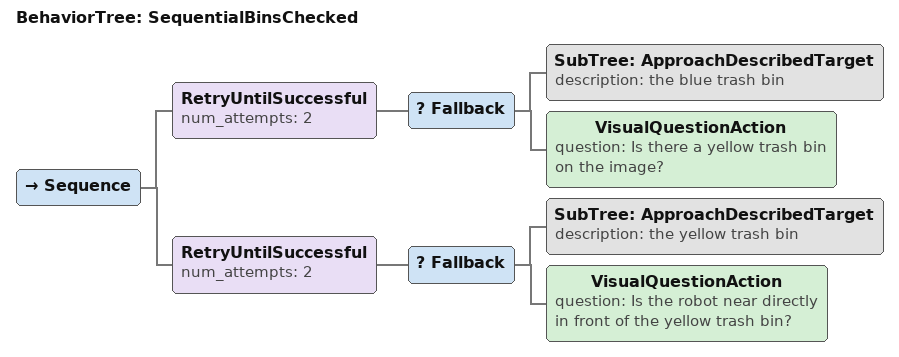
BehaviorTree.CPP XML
<?xml version="1.0"?>
<root BTCPP_format="4">
    <BehaviorTree ID="SequentialBinsChecked">
      <Sequence>
        <RetryUntilSuccessful num_attempts="2">
          <Fallback>
            <SubTree ID="ApproachDescribedTarget" description="the blue trash bin"/>
            <VisualQuestionAction question="Is there a yellow trash bin on the image?"/>
          </Fallback>
        </RetryUntilSuccessful>
        <RetryUntilSuccessful num_attempts="2">
          <Fallback>
            <SubTree ID="ApproachDescribedTarget" description="the yellow trash bin"/>
            <VisualQuestionAction question="Is the robot near directly in front of the yellow trash bin?"/>
          </Fallback>
        </RetryUntilSuccessful>
      </Sequence>
    </BehaviorTree>
</root>
